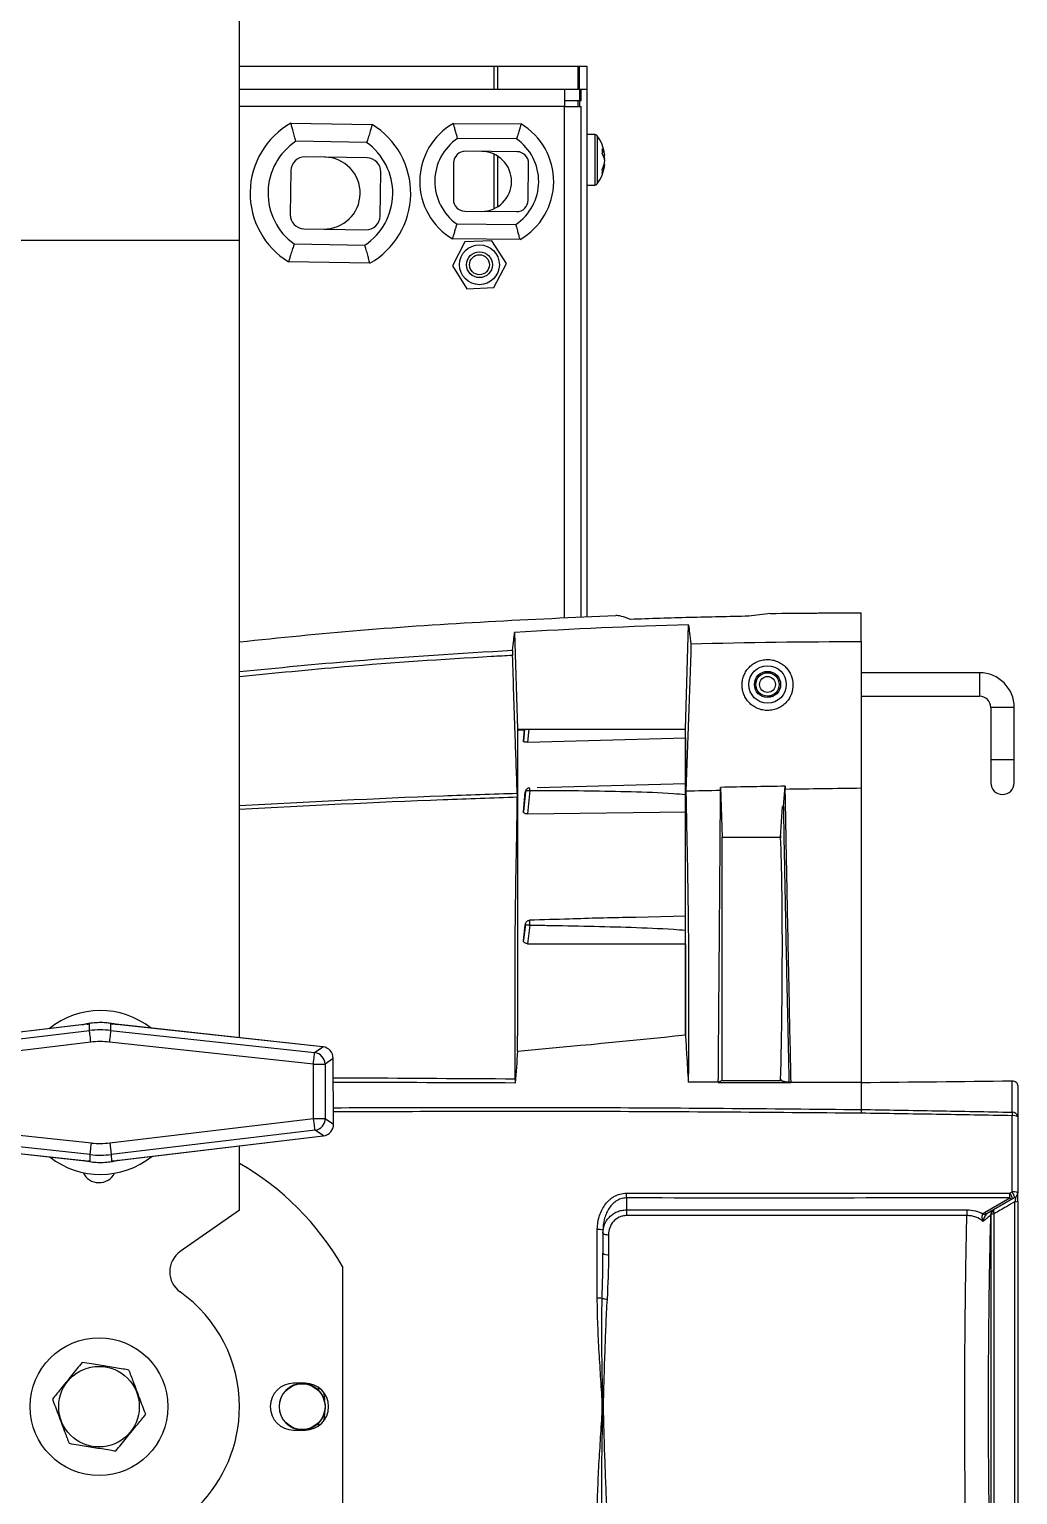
# Model space of a CAD drawing. Extents: x 9.3 to 87.2, y 1.1 to 68.8.
# Drawn here: x 14.88 to 20.16, y 26.64 to 34.47 of the extents above; entities that cross this region are included whole.
import ezdxf

# ---------------------------------------------------------------- set-up
doc = ezdxf.new("R2010")
doc.units = 0
doc.header["$MEASUREMENT"] = 0
doc.layers.add('OBJECT', color=7, linetype='CONTINUOUS')

msp = doc.modelspace()

# ---------------------------------------------------------------- linework, layer by layer
at = {"layer": 'OBJECT'}
for p, q in [((16.0044, 33.3418), (16.0044, 35.0288)), ((16.0044, 34.2708), (17.362, 34.2708)), ((17.362, 34.2708), (17.3832, 34.2708)), ((17.362, 34.2708), (17.362, 34.1458)), ((17.3832, 34.2708), (17.8106, 34.2708)), ((17.3832, 34.2708), (17.3832, 34.1458)), ((17.8106, 34.2708), (17.8194, 34.2708)), ((17.8106, 34.2708), (17.8106, 34.1458)), ((17.8194, 34.2708), (17.8594, 34.2708)), ((17.8194, 34.1458), (17.8194, 34.2708)), ((17.8594, 34.2708), (17.8594, 34.1458)), ((17.7394, 34.1458), (16.0044, 34.1458)), ((17.7394, 34.1458), (17.7394, 34.0558)), ((17.8294, 34.1458), (17.7394, 34.1458)), ((17.8594, 34.1458), (17.8194, 34.1458)), ((17.8194, 34.1458), (17.8194, 34.0558)), ((17.8294, 34.0858), (17.8294, 34.1458)), ((17.8594, 34.1458), (17.8594, 31.3302)), ((17.7394, 34.0558), (16.0044, 34.0558)), ((17.8294, 34.0858), (17.7394, 34.0858)), ((17.7394, 34.0558), (17.8294, 34.0558)), ((17.7394, 31.3238), (17.7394, 34.0558)), ((17.8106, 34.0858), (17.8106, 34.0558)), ((17.8294, 31.3286), (17.8294, 34.0558)), ((16.2795, 33.9667), (16.713, 33.9593)), ((17.1468, 33.9655), (17.5081, 33.9625)), ((17.4842, 33.8827), (17.1693, 33.8853)), ((17.9028, 33.9058), (17.8594, 33.9058)), ((17.9028, 33.9058), (17.9028, 33.6358)), ((17.915, 33.8995), (17.915, 33.642)), ((16.6835, 33.8638), (16.3057, 33.8702)), ((17.4867, 33.8142), (17.2107, 33.8165)), ((17.362, 33.8021), (17.362, 33.5094)), ((16.6858, 33.7815), (16.3546, 33.7872)), ((17.1482, 33.755), (17.1465, 33.559)), ((17.3832, 33.7908), (17.3832, 33.5207)), ((17.5465, 33.5557), (17.5482, 33.7517)), ((17.946, 33.7952), (17.9549, 33.7964)), ((17.9511, 33.7456), (17.9549, 33.7451)), ((17.9549, 33.7746), (17.9535, 33.7745)), ((17.9543, 33.7708), (17.9549, 33.7746)), ((16.279, 33.714), (16.275, 33.4789)), ((16.7549, 33.4707), (16.7589, 33.7059)), ((17.8594, 33.6358), (17.9028, 33.6358)), ((17.208, 33.4965), (17.484, 33.4942)), ((17.1655, 33.4284), (17.4804, 33.4257)), ((14.5044, 33.3418), (16.0044, 33.3418)), ((16.0044, 29.0837), (16.0044, 33.3418)), ((16.3481, 33.4032), (16.6792, 33.3976)), ((17.5029, 33.3455), (17.1416, 33.3486)), ((17.2086, 33.3326), (17.1417, 33.2047)), ((17.3528, 33.3387), (17.2086, 33.3326)), ((17.4301, 33.2168), (17.3528, 33.3387)), ((16.2964, 33.3219), (16.6742, 33.3155)), ((16.7004, 33.219), (16.2669, 33.2264)), ((17.1417, 33.2047), (17.219, 33.0829)), ((17.3632, 33.0889), (17.4301, 33.2168)), ((17.219, 33.0829), (17.3632, 33.0889)), ((19.3244, 31.1991), (19.3244, 31.352)), ((17.4737, 31.2478), (17.4894, 30.7304)), ((18.3859, 30.7304), (18.4028, 31.2884)), ((19.3244, 31.1991), (19.3244, 30.4152)), ((18.7671, 30.9948), (18.759, 30.9948)), ((18.8559, 31.0323), (18.8244, 31.0323)), ((19.9569, 31.0323), (19.3244, 31.0323)), ((19.9569, 31.0323), (19.9569, 30.9073)), ((18.7671, 30.9448), (18.759, 30.9448)), ((18.8244, 30.9073), (18.8559, 30.9073)), ((19.3244, 30.9073), (19.9569, 30.9073)), ((20.0169, 30.8473), (20.0169, 30.5673)), ((20.1419, 30.8473), (20.0169, 30.8473)), ((20.1419, 30.5673), (20.1419, 30.8473)), ((17.4894, 30.7304), (18.3859, 30.7304)), ((17.5257, 30.7252), (17.4894, 30.7239)), ((17.5204, 30.6651), (17.5262, 30.7304)), ((17.5262, 30.7304), (17.5204, 30.6658)), ((17.5232, 30.7251), (17.5237, 30.7304)), ((17.5489, 30.7304), (17.5427, 30.6616)), ((17.5427, 30.6616), (18.3886, 30.6851)), ((18.3886, 30.4453), (18.3886, 30.6851)), ((20.0169, 30.5673), (20.0169, 30.4448)), ((20.1419, 30.5673), (20.0169, 30.5673)), ((20.1419, 30.4448), (20.1419, 30.5673)), ((18.3859, 30.439), (17.5936, 30.4179)), ((17.5309, 30.3949), (17.5204, 30.2908)), ((17.5204, 30.2889), (17.5309, 30.3947)), ((17.531, 30.396), (17.5205, 30.2913)), ((17.5309, 30.3947), (17.5309, 30.3949)), ((17.5552, 30.4042), (17.5427, 30.2786)), ((17.5542, 30.4168), (17.5527, 30.4167)), ((17.5535, 30.4043), (17.5552, 30.4042)), ((18.5735, 30.4034), (18.5731, 30.4202)), ((18.5731, 30.4202), (18.5824, 30.1537)), ((18.9088, 30.3184), (18.9182, 30.4262)), ((17.5427, 30.2786), (18.3886, 30.2904)), ((18.8944, 30.1537), (18.904, 30.3183)), ((18.904, 30.3183), (18.9088, 30.3184)), ((18.5824, 28.8552), (18.5824, 30.1537)), ((18.5824, 30.1537), (18.8944, 30.1537)), ((18.3859, 29.7322), (18.1205, 29.7262)), ((17.5309, 29.6858), (17.5204, 29.6048)), ((17.5204, 29.6019), (17.5309, 29.6855)), ((17.5311, 29.6883), (17.5205, 29.6063)), ((17.5309, 29.6855), (17.5309, 29.6858)), ((17.5552, 29.6849), (17.5427, 29.5857)), ((17.5542, 29.7109), (17.5527, 29.7109)), ((17.5535, 29.685), (17.5552, 29.6849)), ((17.5204, 29.6048), (17.5208, 29.6063)), ((17.5427, 29.5857), (18.3886, 29.5848)), ((18.3886, 29.0918), (18.3886, 29.5848)), ((15.2032, 29.1576), (14.0724, 29.0225)), ((15.1918, 29.1563), (14.0724, 29.0226)), ((14.1154, 28.9919), (15.2034, 29.1218)), ((15.2034, 29.1218), (15.2032, 29.1576)), ((15.3161, 29.1582), (15.3163, 29.1224)), ((16.4483, 29.0354), (15.3161, 29.1582)), ((15.3163, 29.1224), (16.4056, 29.0043)), ((16.4484, 29.0355), (15.3275, 29.1571)), ((15.2108, 29.0599), (14.1228, 28.93)), ((16.3989, 28.9423), (15.3096, 29.0604)), ((16.4056, 29.0043), (16.4499, 29.0352)), ((16.4484, 29.0355), (16.4483, 29.0354)), ((16.4507, 29.0352), (16.4499, 29.0352)), ((16.5047, 28.9731), (16.4612, 28.9426)), ((16.5066, 28.6224), (16.5047, 28.9731)), ((16.5069, 28.6217), (16.505, 28.9738)), ((16.4005, 28.6521), (16.3989, 28.9423)), ((16.4612, 28.9426), (16.4627, 28.6524)), ((18.5615, 28.8452), (18.5615, 28.8462)), ((18.5824, 28.8552), (18.8944, 28.8552)), ((18.9252, 28.8468), (18.8944, 28.8552)), ((18.9021, 28.845), (18.9008, 28.845)), ((18.9481, 28.8449), (18.9386, 28.8468)), ((19.3244, 28.8448), (19.3244, 28.7325)), ((20.1604, 28.8276), (20.1604, 28.6613)), ((19.3244, 28.7325), (19.3244, 28.7131)), ((14.1244, 28.6397), (15.2137, 28.5216)), ((15.3125, 28.5221), (16.4005, 28.6521)), ((16.4627, 28.6524), (16.5066, 28.6224)), ((19.3244, 28.7121), (19.3244, 28.7131)), ((19.3244, 28.7121), (19.3244, 28.7004)), ((15.207, 28.4596), (14.1177, 28.5777)), ((16.4079, 28.5902), (15.3199, 28.4602)), ((15.3201, 28.4245), (16.4509, 28.5595)), ((15.3315, 28.4257), (16.4509, 28.5594)), ((16.4525, 28.5597), (16.4079, 28.5902)), ((16.4509, 28.5595), (16.4509, 28.5594)), ((16.4525, 28.5597), (16.4533, 28.5597)), ((14.0749, 28.5465), (15.1958, 28.425)), ((14.075, 28.5466), (15.2072, 28.4239)), ((15.3125, 28.5221), (15.3199, 28.4602)), ((16.0044, 28.1634), (16.0044, 28.5061)), ((15.2072, 28.4239), (15.207, 28.4596)), ((15.3199, 28.4602), (15.3201, 28.4245)), ((18.0704, 28.228), (18.0704, 28.2535)), ((18.0704, 28.228), (18.0704, 28.1643)), ((19.9829, 28.1497), (20.1185, 28.228)), ((20.1335, 28.2232), (19.9979, 28.1449)), ((16.0044, 28.1634), (15.6881, 27.9419)), ((18.0704, 28.1643), (19.8892, 28.1643)), ((18.0704, 28.1643), (18.0704, 28.1338)), ((19.8892, 28.1338), (18.0704, 28.1338)), ((19.8892, 28.1643), (19.8892, 28.1338)), ((20.0185, 28.1397), (20.0151, 28.1377)), ((17.9754, 28.0319), (17.9754, 27.9256)), ((16.5544, 27.8621), (16.5544, 26.3654)), ((16.3554, 27.2388), (16.2934, 27.2388)), ((16.4248, 27.2177), (16.4261, 27.2013)), ((16.4549, 27.1853), (16.4589, 27.1479)), ((16.4589, 27.0796), (16.4551, 27.0422)), ((16.4261, 27.0262), (16.4248, 27.0098)), ((16.2934, 26.9888), (16.3554, 26.9888))]:
    msp.add_line(p, q, dxfattribs=at)
at = {"layer": 'OBJECT', "flags": 128}
for points in [[(15.2108, 29.0599), (15.2094, 29.0715), (15.2081, 29.0826), (15.2068, 29.093), (15.2057, 29.1022), (15.2048, 29.1099), (15.2041, 29.1159), (15.2036, 29.1199), (15.2034, 29.1218)], [(15.3163, 29.1224), (15.3161, 29.1205), (15.3157, 29.1165), (15.315, 29.1105), (15.3142, 29.1028), (15.3132, 29.0936), (15.3121, 29.0832), (15.3109, 29.072), (15.3096, 29.0604)], [(16.3989, 28.9423), (16.4002, 28.9539), (16.4014, 28.9651), (16.4025, 28.9755), (16.4035, 28.9847), (16.4043, 28.9924), (16.405, 28.9984), (16.4054, 29.0024), (16.4056, 29.0043)], [(16.3989, 28.9423), (16.4104, 28.9424), (16.4215, 28.9424), (16.4319, 28.9425), (16.4411, 28.9425), (16.4489, 28.9426), (16.4549, 28.9426), (16.4591, 28.9426), (16.4612, 28.9426)], [(20.1308, 28.686), (20.1306, 28.7201), (20.13, 28.8534)], [(16.4005, 28.6521), (16.412, 28.6521), (16.4231, 28.6522), (16.4335, 28.6522), (16.4427, 28.6523), (16.4505, 28.6523), (16.4565, 28.6524), (16.4607, 28.6524), (16.4627, 28.6524)], [(16.4079, 28.5902), (16.4076, 28.5921), (16.4072, 28.5961), (16.4064, 28.602), (16.4055, 28.6097), (16.4044, 28.619), (16.4032, 28.6293), (16.4019, 28.6405), (16.4005, 28.6521)], [(15.207, 28.4596), (15.2072, 28.4615), (15.2076, 28.4655), (15.2083, 28.4715), (15.2091, 28.4792), (15.2101, 28.4884), (15.2112, 28.4988), (15.2124, 28.51), (15.2137, 28.5216)], [(20.1185, 28.228), (20.1185, 28.2306), (20.1185, 28.2334), (20.1185, 28.2365), (20.1185, 28.2397), (20.1185, 28.2431), (20.1185, 28.2465), (20.1185, 28.25), (20.1185, 28.2535)], [(20.0335, 28.1655), (20.0321, 28.1643), (20.0311, 28.1625), (20.0305, 28.1602), (20.0303, 28.1574), (20.0305, 28.1543), (20.0311, 28.1507), (20.0321, 28.147), (20.0335, 28.143)], [(17.9454, 28.0402), (17.946, 28.0386), (17.9477, 28.037), (17.9505, 28.0356), (17.9542, 28.0343), (17.9587, 28.0333), (17.9639, 28.0325), (17.9695, 28.0321), (17.9754, 28.0319)]]:
    msp.add_lwpolyline(points, dxfattribs=at)
at = {"layer": 'OBJECT'}
for centre, radius in [((17.2859, 33.2108), 0.1065), ((17.2859, 33.2108), 0.069), ((17.2859, 33.2108), 0.0532), ((18.8244, 30.9698), 0.1), ((18.8244, 30.9698), 0.07), ((18.8244, 30.9698), 0.0625), ((18.8244, 30.9698), 0.0425), ((15.2544, 27.1138), 0.3675), ((15.2544, 27.1138), 0.215), ((16.3394, 27.1138), 0.122)]:
    msp.add_circle(centre, radius, dxfattribs=at)
for centre, radius, start, end in [((16.4899, 33.5928), 0.429, 119.37871, 238.67466), ((16.4899, 33.5928), 0.429, 299.37871, 58.67466), ((17.3248, 33.6555), 0.3575, 119.87177, 239.16772), ((17.3248, 33.6555), 0.3575, 299.87177, 59.16772), ((17.3248, 33.6555), 0.2775, 124.09077, 234.94872), ((17.3248, 33.6555), 0.2775, 304.09077, 54.94872), ((17.9028, 33.8908), 0.015, 35.6682, 90), ((17.7356, 33.7708), 0.2208, 7.99222, 35.6682), ((16.4899, 33.5928), 0.333, 123.59771, 234.45566), ((16.4899, 33.5928), 0.333, 303.59771, 54.45566), ((17.2102, 33.7545), 0.062, 89.51975, 179.51975), ((17.2973, 33.6558), 0.16, 269.51975, 89.51975), ((17.4862, 33.7522), 0.062, 359.51975, 89.51975), ((17.8727, 33.7844), 0.083, 8.37251, 33.33069), ((17.7686, 33.8162), 0.1741, 355.46932, 4.53068), ((17.8597, 33.7528), 0.0963, 8.48342, 31.08339), ((16.3534, 33.7128), 0.0744, 89.02669, 179.02669), ((16.4569, 33.5934), 0.192, 269.02669, 89.02669), ((16.6845, 33.7072), 0.0744, 359.02669, 89.02669), ((17.7356, 33.7708), 0.2208, 324.3318, 352.00778), ((17.8003, 33.7834), 0.1554, 335.81592, 353.9363), ((17.8132, 33.7599), 0.1424, 334.81196, 354.01761), ((17.8056, 33.7591), 0.1501, 5.90786, 14.19767), ((17.8467, 33.7095), 0.0959, 353.89341, 6.10659), ((17.9028, 33.6508), 0.015, 270, 324.3318), ((17.2085, 33.5585), 0.062, 179.51975, 269.51975), ((17.4845, 33.5562), 0.062, 269.51975, 359.51975), ((16.3494, 33.4776), 0.0744, 179.02669, 269.02669), ((16.6805, 33.472), 0.0744, 269.02669, 359.02669), ((19.9569, 30.8473), 0.185, 0, 90), ((19.9569, 30.8473), 0.06, 0, 90), ((20.0794, 30.4448), 0.0625, 180, 360), ((15.2617, 28.791), 0.4375, 51.81017, 128.81083), ((16.3984, 28.942), 0.0627, 0.61945, 83.41331), ((16.4, 28.6524), 0.0627, 277.20757, 0.00161), ((24.5817, 28.605), 5.2581, 178.96032, 179.17747), ((24.453, 28.5832), 4.3234, 178.63742, 178.88722), ((20.1376, 28.6242), 0.0436, 58.49349, 99.52978), ((20.1329, 28.6584), 0.0276, 6.01606, 94.3518), ((15.2544, 27.1138), 1.5, 120, 330.07357), ((15.2617, 28.791), 0.4375, 231.81017, 308.81083), ((15.2544, 27.1138), 1.5, 29.92643, 60), ((15.2544, 28.4038), 0.094, 205.48452, 332.37038), ((20.0161, 28.1839), 0.1238, 18.53186, 34.21453), ((20.1377, 28.2048), 0.056, 66.15474, 97.53275), ((20.0286, 28.1911), 0.1231, 18.46381, 34.24269), ((20.1304, 28.2561), 0.03, 300, 0), ((20.1296, 28.237), 0.0143, 218.91535, 285.82024), ((20.1476, 28.2311), 0.0234, 264.49249, 303.00117), ((19.986, 28.1607), 0.0203, 236.47754, 291.6226), ((19.994, 28.1587), 0.0143, 218.91475, 285.8202), ((20.045, 28.1376), 0.0299, 120.02082, 179.71652), ((20.0485, 28.1396), 0.0299, 120.01906, 179.71631), ((20.0319, 28.1145), 0.0285, 86.75147, 117.90553), ((17.9228, 27.9932), 0.0664, 70.10983, 96.38465), ((15.7638, 27.8338), 0.132, 125, 234.71874), ((17.9684, 27.9617), 0.0368, 231.38687, 281.05001), ((15.2544, 27.1138), 0.75, 0, 54.71874), ((17.9182, 27.4488), 0.2444, 84.56856, 90.65221), ((17.9707, 27.7937), 0.1057, 253.85249, 268.12866), ((16.2934, 27.1138), 0.125, 90, 270), ((16.3394, 27.1138), 0.1232, 45.25939, 314.74061), ((16.3554, 27.1138), 0.125, 270, 90), ((15.2544, 27.1138), 0.75, 180, 0)]:
    msp.add_arc(centre, radius, start, end, dxfattribs=at)
for centre, major_axis, ratio, start_param, end_param in [((17.2055, 27.1246), (0.3099, 3.6002), 0.015703, 6.10216, 6.103277), ((17.2055, 27.1234), (0.2775, 3.6002), 0.04139, 5.78984, 5.790958), ((18.5816, 27.1138), (0.2162, 3.68), 0.064825, 5.209127, 5.688272), ((18.8958, 30.1616), (0.0009, 0.015), 0.064825, 1.574605, 2.544533), ((17.2055, 27.1213), (0.218, 3.6002), 0.063145, 5.476315, 5.477433), ((15.2626, 28.6244), (-0.0027, 0.5009), 0.998148, 6.170016, 6.396354), ((15.2626, 28.6244), (0.0024, -0.4386), 0.997533, 3.028424, 3.254762), ((16.4484, 29.0348), (0.0075, -0.00082), 0.069473, 1.372627, 1.57875), ((16.4425, 28.9727), (0.0167, 0.0607), 0.988785, 4.983354, 6.435293), ((18.8959, 28.87), (0.0009, 0.015), 0.064825, 2.069916, 3.127948), ((16.4509, 28.5601), (0.00749, 0.0009), 0.069473, 4.704435, 4.910558), ((16.4444, 28.6221), (-0.0173, 0.0605), 0.988785, 2.989485, 4.441424), ((15.2607, 28.9576), (-0.0024, 0.4386), 0.997533, 3.028424, 3.254762), ((15.2607, 28.9576), (-0.0027, 0.5009), 0.998148, 3.028424, 3.254762)]:
    msp.add_ellipse(centre, major_axis=major_axis, ratio=ratio, start_param=start_param, end_param=end_param, dxfattribs=at)
for points, knots in [([(16.3057, 33.8702), (16.3056, 33.8704), (16.3032, 33.8787), (16.2978, 33.8976), (16.2904, 33.9247), (16.2843, 33.9479), (16.2802, 33.9636), (16.2797, 33.9657), (16.2795, 33.9667)], [0, 0, 0, 0, 0.003687, 0.16918, 0.383478, 0.59087, 0.795384, 1, 1, 1, 1]), ([(16.713, 33.9593), (16.7127, 33.9583), (16.7121, 33.9563), (16.7076, 33.9407), (16.7007, 33.9177), (16.6923, 33.8909), (16.6863, 33.8722), (16.6836, 33.864), (16.6835, 33.8638)], [0, 0, 0, 0, 0.204615, 0.409128, 0.616517, 0.83082, 0.99631, 1, 1, 1, 1]), ([(17.1693, 33.8853), (17.1693, 33.8855), (17.1672, 33.8924), (17.1625, 33.9081), (17.1562, 33.9306), (17.1509, 33.9499), (17.1474, 33.963), (17.147, 33.9647), (17.1468, 33.9655)], [0, 0, 0, 0, 0.0036878, 0.1691837, 0.3834819, 0.5908735, 0.7953886, 1, 1, 1, 1]), ([(17.5081, 33.9625), (17.5078, 33.9617), (17.5074, 33.96), (17.5037, 33.947), (17.4981, 33.9278), (17.4914, 33.9053), (17.4865, 33.8897), (17.4843, 33.8829), (17.4842, 33.8827)], [0, 0, 0, 0, 0.2046121, 0.409128, 0.6165191, 0.8308208, 0.996312, 1, 1, 1, 1]), ([(17.1655, 33.4284), (17.1654, 33.4282), (17.1632, 33.4213), (17.1583, 33.4057), (17.1516, 33.3833), (17.146, 33.3641), (17.1423, 33.3511), (17.1419, 33.3494), (17.1416, 33.3486)], [0, 0, 0, 0, 0.003688, 0.169183, 0.383485, 0.590872, 0.795388, 1, 1, 1, 1]), ([(17.5029, 33.3455), (17.5027, 33.3464), (17.5022, 33.3481), (17.4988, 33.3611), (17.4935, 33.3804), (17.4872, 33.403), (17.4825, 33.4187), (17.4804, 33.4256), (17.4804, 33.4257)], [0, 0, 0, 0, 0.2046127, 0.4091284, 0.6165171, 0.8308199, 0.9963118, 1, 1, 1, 1]), ([(16.2964, 33.3219), (16.2963, 33.3217), (16.2936, 33.3135), (16.2875, 33.2948), (16.2792, 33.268), (16.2723, 33.245), (16.2678, 33.2294), (16.2672, 33.2274), (16.2669, 33.2264)], [0, 0, 0, 0, 0.003686, 0.16918, 0.38348, 0.590872, 0.795385, 1, 1, 1, 1]), ([(16.7004, 33.219), (16.7001, 33.22), (16.6996, 33.222), (16.6956, 33.2378), (16.6895, 33.261), (16.6821, 33.2881), (16.6767, 33.307), (16.6743, 33.3153), (16.6742, 33.3155)], [0, 0, 0, 0, 0.204615, 0.409128, 0.616519, 0.830817, 0.996313, 1, 1, 1, 1]), ([(16.0044, 31.1976), (16.2196, 31.2196), (16.8878, 31.2877), (17.559, 31.3179), (18.014, 31.3384)], [0, 0, 0, 0, 0.3220526, 1, 1, 1, 1]), ([(18.8399, 31.3488), (18.92, 31.3499), (19.0002, 31.3507), (19.0854, 31.3513), (19.0906, 31.3513), (19.1007, 31.3514), (19.116, 31.3515), (19.1516, 31.3517), (19.2228, 31.352), (19.2838, 31.352), (19.3244, 31.352)], [0, 0, 0, 0, 0.5, 0.5, 0.53125, 0.53125, 0.5625, 0.625, 0.75, 1, 1, 1, 1]), ([(16.0044, 31.0386), (16.2092, 31.0588), (16.6944, 31.1066), (17.1812, 31.1359), (17.4626, 31.1529)], [0, 0, 0, 0, 0.421948, 1, 1, 1, 1]), ([(17.4626, 31.1529), (17.4625, 31.1521), (17.4624, 31.1508), (17.4623, 31.1475), (17.4623, 31.1455), (17.4623, 31.1383), (17.4624, 31.1321), (17.4626, 31.1249)], [0, 0, 0, 0, 0.25, 0.25, 0.5, 0.5, 1, 1, 1, 1]), ([(17.4626, 31.1249), (17.4254, 31.1228), (17.1261, 31.1059), (16.6395, 31.0731), (16.1913, 31.0292), (16.0044, 31.0108)], [0, 0, 0, 0, 0.076364, 0.614901, 1, 1, 1, 1]), ([(17.4878, 30.3893), (17.484, 30.497), (17.4802, 30.6046), (17.4765, 30.7122), (17.4718, 30.8498), (17.4672, 30.9873), (17.4626, 31.1249)], [0.00042223, 0.00042223, 0.00042223, 0.00042223, 0.00998302, 0.00998302, 0.00998302, 0.02220394, 0.02220394, 0.02220394, 0.02220394]), ([(18.9603, 30.9698), (18.96, 30.9864), (18.9567, 31.0025), (18.9472, 31.0259), (18.9432, 31.0335), (18.9339, 31.0479), (18.9286, 31.0547), (18.9164, 31.0674), (18.9095, 31.0733), (18.8946, 31.0837), (18.8866, 31.0882), (18.8691, 31.0956), (18.8601, 31.0984), (18.8414, 31.1021), (18.8316, 31.103), (18.8124, 31.1027), (18.8029, 31.1015), (18.784, 31.0971), (18.7751, 31.0939), (18.7581, 31.086), (18.7501, 31.0811), (18.7356, 31.0702), (18.7289, 31.0641), (18.7171, 31.0508), (18.712, 31.0438), (18.7032, 31.029), (18.6996, 31.0212), (18.6938, 31.0054), (18.6917, 30.9974), (18.689, 30.9809), (18.6884, 30.9726), (18.6887, 30.9561), (18.6896, 30.9479), (18.6929, 30.9316), (18.6954, 30.9235), (18.7017, 30.908), (18.7055, 30.9005), (18.7148, 30.8861), (18.7203, 30.8791), (18.7325, 30.8664), (18.7392, 30.8607), (18.754, 30.8503), (18.7623, 30.8457), (18.7794, 30.8383), (18.7884, 30.8355), (18.8026, 30.8327), (18.8074, 30.832), (18.817, 30.8311), (18.8218, 30.8309), (18.8362, 30.8311), (18.846, 30.8324), (18.8647, 30.8367), (18.8736, 30.8398), (18.8908, 30.8479), (18.8987, 30.8527), (18.9133, 30.8636), (18.92, 30.8698), (18.9376, 30.8896), (18.9465, 30.9047), (18.9579, 30.9363), (18.9607, 30.9531), (18.9603, 30.9698)], [0, 0, 0, 0, 0.0625, 0.0625, 0.09375, 0.09375, 0.125, 0.125, 0.15625, 0.15625, 0.1875, 0.1875, 0.21875, 0.21875, 0.25, 0.25, 0.28125, 0.28125, 0.3125, 0.3125, 0.34375, 0.34375, 0.375, 0.375, 0.40625, 0.40625, 0.4375, 0.4375, 0.46875, 0.46875, 0.5, 0.5, 0.53125, 0.53125, 0.5625, 0.5625, 0.59375, 0.59375, 0.625, 0.625, 0.65625, 0.65625, 0.6875, 0.6875, 0.71875, 0.71875, 0.734375, 0.734375, 0.75, 0.75, 0.78125, 0.78125, 0.8125, 0.8125, 0.84375, 0.84375, 0.875, 0.875, 0.9375, 0.9375, 1, 1, 1, 1]), ([(17.4894, 30.7304), (17.4894, 30.6929), (17.4894, 30.6511), (17.4894, 30.5591), (17.4894, 30.5089), (17.4894, 30.4001), (17.4894, 30.3418), (17.4894, 30.2487), (17.4894, 30.2167), (17.4894, 30.1508), (17.4894, 30.1169), (17.4894, 30.0123), (17.4894, 29.9393), (17.4894, 29.8247), (17.4894, 29.7857), (17.4894, 29.706), (17.4894, 29.6652), (17.4894, 29.5408), (17.4894, 29.4551), (17.4894, 29.3224), (17.4894, 29.2775), (17.4894, 29.2091), (17.4894, 29.1861), (17.4894, 29.1398), (17.4894, 29.1164), (17.4894, 29.0931)], [0, 0, 0, 0, 0.125, 0.125, 0.25, 0.25, 0.375, 0.375, 0.4375, 0.4375, 0.5, 0.5, 0.625, 0.625, 0.6875, 0.6875, 0.75, 0.75, 0.875, 0.875, 0.9375, 0.9375, 0.96875, 0.96875, 1, 1, 1, 1]), ([(17.504, 30.7304), (17.5027, 30.7303), (17.5002, 30.73), (17.4965, 30.7279), (17.494, 30.7258), (17.4932, 30.7242), (17.4931, 30.724)], [0, 0, 0, 0, 0.2761418, 0.5506102, 0.9612177, 1, 1, 1, 1]), ([(18.3859, 29.1373), (18.3859, 29.3199), (18.3859, 29.4919), (18.3859, 29.8145), (18.3859, 29.963), (18.3859, 30.1663), (18.3859, 30.2304), (18.3859, 30.3512), (18.3859, 30.408), (18.3859, 30.567), (18.3859, 30.6568), (18.3859, 30.7304)], [0, 0, 0, 0, 0.25, 0.25, 0.5, 0.5, 0.625, 0.625, 0.75, 0.75, 1, 1, 1, 1]), ([(17.5427, 30.6616), (17.5401, 30.6616), (17.5349, 30.6615), (17.5281, 30.6621), (17.5231, 30.663), (17.5207, 30.6641), (17.5205, 30.6648), (17.5204, 30.6651)], [0, 0, 0, 0, 0.221449, 0.442939, 0.663372, 0.882271, 1, 1, 1, 1]), ([(16.0044, 30.3243), (16.3667, 30.343), (16.8609, 30.3685), (17.3557, 30.385), (17.4878, 30.3893)], [0, 0, 0, 0, 0.733039, 1, 1, 1, 1]), ([(17.4882, 30.3673), (17.3561, 30.3629), (16.8612, 30.3466), (16.3668, 30.3213), (16.0044, 30.3028)], [0, 0, 0, 0, 0.266884, 1, 1, 1, 1]), ([(17.477, 28.8645), (17.4766, 28.9429), (17.4763, 29.0196), (17.4759, 29.1694), (17.4758, 29.2424), (17.4759, 29.3849), (17.4761, 29.4544), (17.4768, 29.5895), (17.4773, 29.6548), (17.4786, 29.7813), (17.4794, 29.8423), (17.4813, 29.9601), (17.4823, 30.0169), (17.4852, 30.1796), (17.487, 30.2783), (17.4882, 30.3673)], [0, 0, 0, 0, 0.125, 0.125, 0.25, 0.25, 0.375, 0.375, 0.5, 0.5, 0.625, 0.625, 0.75, 0.75, 1, 1, 1, 1]), ([(17.4878, 30.3893), (17.4879, 30.3847), (17.4881, 30.3805), (17.4882, 30.3731), (17.4882, 30.3699), (17.4882, 30.3673)], [0, 0, 0, 0, 0.5, 0.5, 1, 1, 1, 1]), ([(17.5309, 30.3949), (17.5309, 30.3949), (17.531, 30.3969), (17.5317, 30.4015), (17.5347, 30.4074), (17.5384, 30.4118), (17.5412, 30.4131), (17.5419, 30.4135)], [0, 0, 0, 0, 0.007792, 0.267396, 0.605312, 0.905333, 1, 1, 1, 1]), ([(17.5309, 30.3947), (17.5309, 30.3948), (17.5311, 30.3958), (17.5319, 30.3985), (17.535, 30.4016), (17.5408, 30.4035), (17.547, 30.4043), (17.5513, 30.4043), (17.5535, 30.4043)], [0, 0, 0, 0, 0.00456, 0.169624, 0.473652, 0.691285, 0.845257, 1, 1, 1, 1]), ([(17.5527, 30.4168), (17.5501, 30.4165), (17.5462, 30.4162), (17.5429, 30.4141), (17.5419, 30.4135)], [0, 0, 0, 0, 0.681391, 1, 1, 1, 1]), ([(17.5527, 30.4167), (17.553, 30.4165), (17.5534, 30.4162), (17.5534, 30.4083), (17.5535, 30.4043)], [0, 0, 0, 0, 0.488037, 1, 1, 1, 1]), ([(17.5552, 30.4042), (17.5853, 30.4042), (17.6906, 30.4041), (17.8711, 30.4027), (18.0965, 30.3979), (18.2683, 30.3927), (18.3646, 30.3844), (18.3859, 30.3825)], [0, 0, 0, 0, 0.108843, 0.380177, 0.651516, 0.922882, 1, 1, 1, 1]), ([(18.3887, 30.3996), (18.3894, 30.3538), (18.3903, 30.3055), (18.3923, 30.2036), (18.3934, 30.1501), (18.3957, 30.0381), (18.3968, 29.9796), (18.3989, 29.858), (18.3998, 29.7949), (18.4012, 29.6643), (18.4018, 29.5968), (18.4025, 29.4574), (18.4027, 29.3854), (18.4028, 29.1641), (18.4022, 29.0091), (18.4012, 28.8466)], [0, 0, 0, 0, 0.125, 0.125, 0.25, 0.25, 0.375, 0.375, 0.5, 0.5, 0.625, 0.625, 0.75, 0.75, 1, 1, 1, 1]), ([(18.5615, 28.8462), (18.5622, 28.9275), (18.5628, 29.0072), (18.564, 29.1629), (18.5646, 29.2388), (18.5658, 29.3865), (18.5663, 29.4585), (18.5674, 29.5983), (18.568, 29.6661), (18.5695, 29.8628), (18.5704, 29.985), (18.5717, 30.1533), (18.5721, 30.207), (18.5728, 30.3091), (18.5731, 30.3576), (18.5735, 30.4034)], [0, 0, 0, 0, 0.125, 0.125, 0.25, 0.25, 0.375, 0.375, 0.5, 0.5, 0.75, 0.75, 0.875, 0.875, 1, 1, 1, 1]), ([(18.9173, 30.4096), (18.9181, 30.3635), (18.919, 30.3147), (18.9208, 30.212), (18.9218, 30.158), (18.925, 29.9888), (18.9274, 29.866), (18.9326, 29.6027), (18.9355, 29.462), (18.9415, 29.1647), (18.9448, 29.0083), (18.9481, 28.8449)], [0, 0, 0, 0, 0.125, 0.125, 0.25, 0.25, 0.5, 0.5, 0.75, 0.75, 1, 1, 1, 1]), ([(19.3244, 30.4152), (19.3244, 30.3222), (19.3244, 30.219), (19.3244, 30.0486), (19.3244, 29.9894), (19.3244, 29.8663), (19.3244, 29.8024), (19.3244, 29.703), (19.3244, 29.6693), (19.3244, 29.6009), (19.3244, 29.5662), (19.3244, 29.4607), (19.3244, 29.3883), (19.3244, 29.1655), (19.3244, 29.0091), (19.3244, 28.8448)], [0, 0, 0, 0, 0.25, 0.25, 0.375, 0.375, 0.5, 0.5, 0.5625, 0.5625, 0.625, 0.625, 0.75, 0.75, 1, 1, 1, 1]), ([(17.5427, 30.2786), (17.5401, 30.2786), (17.5349, 30.2788), (17.5281, 30.2806), (17.5231, 30.2834), (17.5207, 30.2863), (17.5205, 30.2882), (17.5204, 30.2889)], [0, 0, 0, 0, 0.221448, 0.442935, 0.663365, 0.882264, 1, 1, 1, 1]), ([(18.9088, 30.3184), (18.9096, 30.2741), (18.9104, 30.2274), (18.9122, 30.1295), (18.9131, 30.0782), (18.9162, 29.9179), (18.9185, 29.8021), (18.9235, 29.5546), (18.9263, 29.4229), (18.9322, 29.145), (18.9353, 28.999), (18.9386, 28.8468)], [0, 0, 0, 0, 0.125, 0.125, 0.25, 0.25, 0.5, 0.5, 0.75, 0.75, 1, 1, 1, 1]), ([(17.5309, 29.6858), (17.5309, 29.6858), (17.531, 29.688), (17.5318, 29.693), (17.5346, 29.6999), (17.5395, 29.7058), (17.5457, 29.7098), (17.5504, 29.7105), (17.5527, 29.7109)], [0, 0, 0, 0, 0.005291, 0.18147, 0.410797, 0.614402, 0.806988, 1, 1, 1, 1]), ([(17.5309, 29.6855), (17.5309, 29.6855), (17.5311, 29.6858), (17.5319, 29.6865), (17.535, 29.6867), (17.5408, 29.6861), (17.547, 29.6855), (17.5513, 29.6852), (17.5535, 29.685)], [0, 0, 0, 0, 0.00456, 0.169626, 0.473653, 0.691286, 0.845259, 1, 1, 1, 1]), ([(17.5527, 29.7109), (17.553, 29.7083), (17.5534, 29.7029), (17.5534, 29.6911), (17.5535, 29.685)], [0, 0, 0, 0, 0.488035, 1, 1, 1, 1]), ([(18.1202, 29.7256), (18.1104, 29.7256), (17.9926, 29.7248), (17.8039, 29.7183), (17.6251, 29.713), (17.5542, 29.7109)], [0, 0, 0, 0, 0.052177, 0.624298, 1, 1, 1, 1]), ([(17.5552, 29.6849), (17.5853, 29.6845), (17.6906, 29.6832), (17.8711, 29.6799), (18.0965, 29.6734), (18.2683, 29.6671), (18.3646, 29.6594), (18.3859, 29.6577)], [0, 0, 0, 0, 0.108843, 0.380177, 0.651516, 0.922882, 1, 1, 1, 1]), ([(17.5427, 29.5857), (17.5401, 29.5859), (17.5349, 29.5863), (17.5281, 29.5892), (17.5231, 29.5935), (17.5207, 29.598), (17.5205, 29.6009), (17.5204, 29.6019)], [0, 0, 0, 0, 0.221447, 0.442936, 0.663368, 0.882265, 1, 1, 1, 1]), ([(15.1661, 29.1533), (15.1735, 29.1552), (15.1868, 29.1588), (15.2139, 29.1633), (15.2462, 29.1664), (15.2806, 29.166), (15.3181, 29.1625), (15.3379, 29.1577), (15.3513, 29.1545)], [0, 0, 0, 0, 0.148199, 0.266623, 0.443454, 0.621102, 0.744676, 1, 1, 1, 1]), ([(15.1918, 29.1559), (15.1953, 29.1565), (15.1991, 29.1572), (15.2029, 29.1575), (15.2032, 29.1576)], [0, 0, 0, 0, 0.926545, 1, 1, 1, 1]), ([(15.3161, 29.1582), (15.3164, 29.1581), (15.3202, 29.1578), (15.324, 29.1572), (15.3275, 29.1567)], [0, 0, 0, 0, 0.073454, 1, 1, 1, 1]), ([(16.4507, 29.0352), (16.4505, 29.0353), (16.4497, 29.0354), (16.4489, 29.0354), (16.4484, 29.0355)], [0, 0, 0, 0, 0.251111, 1, 1, 1, 1]), ([(16.5055, 28.8702), (16.5502, 28.87), (16.873, 28.8682), (17.1975, 28.8662), (17.477, 28.8645)], [0, 0, 0, 0, 0.138308, 1, 1, 1, 1]), ([(17.4765, 28.8419), (17.1965, 28.843), (16.8723, 28.8441), (16.5496, 28.8453), (16.5057, 28.8454)], [0, 0, 0, 0, 0.863873, 1, 1, 1, 1]), ([(18.5824, 28.8552), (18.5792, 28.8536), (18.576, 28.8521), (18.5728, 28.8506), (18.5712, 28.8498), (18.5696, 28.8491), (18.568, 28.8483), (18.5664, 28.8475), (18.5648, 28.8468), (18.5632, 28.846), (18.5626, 28.8457), (18.562, 28.8455), (18.5615, 28.8452)], [0, 0, 0, 0, 0.00666965, 0.00666965, 0.00666965, 0.01000448, 0.01000448, 0.01000448, 0.0133393, 0.0133393, 0.0133393, 0.01455811, 0.01455811, 0.01455811, 0.01455811]), ([(20.13, 28.8534), (20.134, 28.8534), (20.1379, 28.8528), (20.1453, 28.8502), (20.1487, 28.8483), (20.1571, 28.8412), (20.1604, 28.8345), (20.1604, 28.8276)], [0, 0, 0, 0, 0.25, 0.25, 0.5, 0.5, 1, 1, 1, 1]), ([(16.5064, 28.71), (16.9559, 28.7112), (17.8953, 28.7136), (18.8346, 28.7049), (19.3244, 28.7004)], [0, 0, 0, 0, 0.478522, 1, 1, 1, 1]), ([(19.3241, 28.6805), (18.8343, 28.6845), (17.8952, 28.6921), (16.956, 28.689), (16.5065, 28.6875)], [0, 0, 0, 0, 0.521471, 1, 1, 1, 1]), ([(20.1304, 28.6672), (19.996, 28.6697), (19.8616, 28.6721), (19.5929, 28.6765), (19.4585, 28.6786), (19.3241, 28.6805)], [0, 0, 0, 0, 0.5, 0.5, 1, 1, 1, 1]), ([(19.3244, 28.7004), (19.4588, 28.6983), (19.5932, 28.6961), (19.862, 28.6913), (19.9964, 28.6888), (20.1308, 28.686)], [0, 0, 0, 0, 0.5, 0.5, 1, 1, 1, 1]), ([(16.4509, 28.5594), (16.4511, 28.5594), (16.4519, 28.5595), (16.4527, 28.5596), (16.4533, 28.5597)], [0, 0, 0, 0, 0.249349, 1, 1, 1, 1]), ([(15.3572, 28.4288), (15.3498, 28.4268), (15.3365, 28.4232), (15.3094, 28.4187), (15.2771, 28.4157), (15.2427, 28.4161), (15.2052, 28.4195), (15.1854, 28.4243), (15.172, 28.4275)], [0, 0, 0, 0, 0.148199, 0.266623, 0.443454, 0.621102, 0.744676, 1, 1, 1, 1]), ([(15.2072, 28.4239), (15.2069, 28.4239), (15.2031, 28.4242), (15.1993, 28.4248), (15.1958, 28.4254)], [0, 0, 0, 0, 0.073455, 1, 1, 1, 1]), ([(15.3315, 28.4261), (15.328, 28.4255), (15.3242, 28.4249), (15.3204, 28.4245), (15.3201, 28.4245)], [0, 0, 0, 0, 0.926546, 1, 1, 1, 1]), ([(17.9154, 28.0592), (17.9154, 28.0822), (17.9185, 28.1047), (17.9281, 28.1377), (17.9322, 28.1485), (17.942, 28.1691), (17.9477, 28.179), (17.9609, 28.1978), (17.9685, 28.2066), (17.981, 28.2184), (17.9853, 28.2221), (17.9945, 28.229), (17.9994, 28.2323), (18.0143, 28.241), (18.0248, 28.2456), (18.0472, 28.2519), (18.0587, 28.2535), (18.0704, 28.2535)], [0, 0, 0, 0, 0.25, 0.25, 0.375, 0.375, 0.5, 0.5, 0.625, 0.625, 0.6875, 0.6875, 0.75, 0.75, 0.875, 0.875, 1, 1, 1, 1]), ([(20.1604, 28.2115), (20.1604, 28.2177), (20.1604, 28.2237), (20.1604, 28.2348), (20.1604, 28.2398), (20.1604, 28.248), (20.1604, 28.251), (20.1604, 28.2551), (20.1604, 28.2561), (20.1604, 28.2561)], [0, 0, 0, 0, 0.25, 0.25, 0.5, 0.5, 0.75, 0.75, 1, 1, 1, 1]), ([(18.0704, 28.228), (18.0605, 28.228), (18.0507, 28.2264), (18.0319, 28.2203), (18.0232, 28.2159), (18.0068, 28.2049), (17.9994, 28.1983), (17.9862, 28.184), (17.9802, 28.176), (17.9699, 28.1593), (17.9655, 28.1506), (17.9581, 28.1326), (17.955, 28.1231), (17.9477, 28.0947), (17.9454, 28.0753), (17.9454, 28.0556)], [0, 0, 0, 0, 0.125, 0.125, 0.25, 0.25, 0.375, 0.375, 0.5, 0.5, 0.625, 0.625, 0.75, 0.75, 1, 1, 1, 1]), ([(20.1454, 28.2078), (20.1302, 28.199), (20.115, 28.1902), (20.0998, 28.1814), (20.0777, 28.1686), (20.0556, 28.1558), (20.0335, 28.143)], [0, 0, 0, 0, 0.001460027, 0.001460027, 0.001460027, 0.003580259, 0.003580259, 0.003580259, 0.003580259]), ([(20.1454, 28.2301), (20.1463, 28.2306), (20.1471, 28.2307), (20.1482, 28.2295), (20.1486, 28.2281), (20.1486, 28.2236), (20.1482, 28.2206), (20.1471, 28.2144), (20.1463, 28.2111), (20.1454, 28.2078)], [0, 0, 0, 0, 0.25, 0.25, 0.5, 0.5, 0.75, 0.75, 1, 1, 1, 1]), ([(20.1454, 26.0197), (20.1454, 26.2009), (20.1454, 26.383), (20.1454, 26.7478), (20.1454, 26.9308), (20.1454, 27.2967), (20.1454, 27.4797), (20.1454, 27.8445), (20.1454, 28.0266), (20.1454, 28.2078)], [0, 0, 0, 0, 0.25, 0.25, 0.5, 0.5, 0.75, 0.75, 1, 1, 1, 1]), ([(20.1604, 28.2115), (20.1604, 28.0297), (20.1604, 27.847), (20.1604, 27.481), (20.1604, 27.2974), (20.1604, 26.9302), (20.1604, 26.7466), (20.1604, 26.3806), (20.1604, 26.1979), (20.1604, 26.0161)], [0, 0, 0, 0, 0.25, 0.25, 0.5, 0.5, 0.75, 0.75, 1, 1, 1, 1]), ([(17.9454, 28.0402), (17.9454, 28.0561), (17.9483, 28.0715), (17.9602, 28.1012), (17.9688, 28.1146), (17.9859, 28.1323), (17.9922, 28.1376), (18.0057, 28.1469), (18.013, 28.1509), (18.0286, 28.1575), (18.0366, 28.16), (18.0532, 28.1634), (18.0618, 28.1643), (18.0704, 28.1643)], [0, 0, 0, 0, 0.25, 0.25, 0.5, 0.5, 0.625, 0.625, 0.75, 0.75, 0.875, 0.875, 1, 1, 1, 1]), ([(18.0704, 28.1338), (18.0637, 28.1338), (18.057, 28.1331), (18.0442, 28.1302), (18.038, 28.1281), (18.0201, 28.1196), (18.0097, 28.1117), (17.9926, 28.0923), (17.9862, 28.0813), (17.9775, 28.0572), (17.9754, 28.0447), (17.9754, 28.0319)], [0, 0, 0, 0, 0.125, 0.125, 0.25, 0.25, 0.5, 0.5, 0.75, 0.75, 1, 1, 1, 1]), ([(19.8892, 26.0937), (19.8855, 26.2589), (19.8826, 26.4262), (19.8788, 26.7649), (19.8778, 26.9363), (19.8778, 27.1531), (19.8779, 27.1966), (19.8781, 27.2833), (19.8783, 27.3266), (19.879, 27.4562), (19.8797, 27.5422), (19.8812, 27.6708), (19.8817, 27.7136), (19.8829, 27.7988), (19.8835, 27.8412), (19.8857, 27.9677), (19.8873, 28.0512), (19.8892, 28.1338)], [0, 0, 0, 0, 0.25, 0.25, 0.5, 0.5, 0.5625, 0.5625, 0.625, 0.625, 0.75, 0.75, 0.8125, 0.8125, 0.875, 0.875, 1, 1, 1, 1]), ([(19.8892, 28.1643), (19.9047, 28.1643), (19.9197, 28.1625), (19.949, 28.1554), (19.9624, 28.1503), (19.9748, 28.1437)], [0, 0, 0, 0, 0.5, 0.5, 1, 1, 1, 1]), ([(19.975, 28.1029), (19.9642, 28.1124), (19.9512, 28.1202), (19.9292, 28.1283), (19.9214, 28.1304), (19.9056, 28.1332), (19.8974, 28.1339), (19.8892, 28.1338)], [0, 0, 0, 0, 0.5, 0.5, 0.75, 0.75, 1, 1, 1, 1]), ([(19.9748, 28.1437), (19.9725, 28.1415), (19.9709, 28.1385), (19.9691, 28.1318), (19.969, 28.1282), (19.9699, 28.1172), (19.9723, 28.1099), (19.975, 28.1029)], [0, 0, 0, 0, 0.25, 0.25, 0.5, 0.5, 1, 1, 1, 1]), ([(19.9935, 28.1417), (19.9911, 28.1395), (19.9889, 28.1365), (19.985, 28.13), (19.9834, 28.1265), (19.979, 28.1162), (19.9767, 28.1094), (19.975, 28.1029)], [0, 0, 0, 0, 0.25, 0.25, 0.5, 0.5, 1, 1, 1, 1]), ([(20.0151, 28.1377), (20.0146, 28.1367), (20.0131, 28.135), (20.0088, 28.1307), (20.0059, 28.1281), (19.9989, 28.1221), (19.9948, 28.1186), (19.9856, 28.1112), (19.9805, 28.1072), (19.975, 28.1029)], [0, 0, 0, 0, 0.25, 0.25, 0.5, 0.5, 0.75, 0.75, 1, 1, 1, 1]), ([(20.0151, 28.1377), (20.0131, 28.0553), (20.0113, 27.972), (20.0089, 27.8457), (20.0082, 27.8034), (20.0069, 27.7183), (20.0063, 27.6754), (20.0048, 27.5467), (20.004, 27.4605), (20.0032, 27.3308), (20.003, 27.2874), (20.0027, 27.2006), (20.0027, 27.157), (20.0027, 27.0265), (20.0029, 26.9397), (20.004, 26.7668), (20.0048, 26.6805), (20.0079, 26.4228), (20.011, 26.2546), (20.0151, 26.0898)], [0, 0, 0, 0, 0.125, 0.125, 0.1875, 0.1875, 0.25, 0.25, 0.375, 0.375, 0.4375, 0.4375, 0.5, 0.5, 0.625, 0.625, 0.75, 0.75, 1, 1, 1, 1]), ([(20.0185, 26.0878), (20.0186, 26.2578), (20.0186, 26.4287), (20.0186, 26.7708), (20.0186, 26.9422), (20.0186, 27.2853), (20.0186, 27.4569), (20.0186, 27.799), (20.0186, 27.9697), (20.0185, 28.1397)], [0, 0, 0, 0, 0.25, 0.25, 0.5, 0.5, 0.75, 0.75, 1, 1, 1, 1]), ([(20.0335, 28.143), (20.0335, 27.9724), (20.0335, 27.8012), (20.0335, 27.458), (20.0335, 27.2859), (20.0335, 26.9417), (20.0335, 26.7697), (20.0335, 26.4265), (20.0335, 26.2551), (20.0335, 26.0845)], [0, 0, 0, 0, 0.25, 0.25, 0.5, 0.5, 0.75, 0.75, 1, 1, 1, 1]), ([(17.9154, 26.5343), (17.9154, 26.5825), (17.9166, 26.6308), (17.9202, 26.7274), (17.9226, 26.7757), (17.9281, 26.8723), (17.9313, 26.9205), (17.936, 26.993), (17.9376, 27.0171), (17.9405, 27.0654), (17.9419, 27.0896), (17.9419, 27.1378), (17.9405, 27.162), (17.9376, 27.2103), (17.936, 27.2344), (17.9313, 27.3069), (17.9281, 27.3552), (17.9226, 27.4518), (17.9202, 27.5001), (17.9166, 27.5967), (17.9154, 27.645), (17.9154, 27.6932)], [0, 0, 0, 0, 0.125, 0.125, 0.25, 0.25, 0.375, 0.375, 0.4375, 0.4375, 0.5, 0.5, 0.5625, 0.5625, 0.625, 0.625, 0.75, 0.75, 0.875, 0.875, 1, 1, 1, 1]), ([(17.9413, 26.5354), (17.9399, 26.5833), (17.9394, 26.6314), (17.9392, 26.7276), (17.9395, 26.7758), (17.9406, 26.8723), (17.9414, 26.9205), (17.9427, 26.993), (17.9432, 27.0171), (17.944, 27.0654), (17.9444, 27.0896), (17.9444, 27.1379), (17.944, 27.1621), (17.9432, 27.2104), (17.9427, 27.2346), (17.9414, 27.307), (17.9406, 27.3553), (17.9395, 27.4517), (17.9392, 27.4999), (17.9394, 27.5961), (17.9399, 27.6442), (17.9413, 27.6922)], [0, 0, 0, 0, 0.125, 0.125, 0.25, 0.25, 0.375, 0.375, 0.4375, 0.4375, 0.5, 0.5, 0.5625, 0.5625, 0.625, 0.625, 0.75, 0.75, 0.875, 0.875, 1, 1, 1, 1]), ([(17.9673, 27.6881), (17.9644, 27.6407), (17.9621, 27.5932), (17.9581, 27.4978), (17.9563, 27.45), (17.953, 27.3542), (17.9515, 27.3062), (17.9493, 27.2341), (17.9486, 27.21), (17.9474, 27.1619), (17.9469, 27.1378), (17.9469, 27.0897), (17.9474, 27.0656), (17.9486, 27.0175), (17.9493, 26.9935), (17.9515, 26.9214), (17.953, 26.8733), (17.9563, 26.7775), (17.9581, 26.7297), (17.9621, 26.6344), (17.9644, 26.5868), (17.9673, 26.5395)], [0, 0, 0, 0, 0.125, 0.125, 0.25, 0.25, 0.375, 0.375, 0.4375, 0.4375, 0.5, 0.5, 0.5625, 0.5625, 0.625, 0.625, 0.75, 0.75, 0.875, 0.875, 1, 1, 1, 1]), ([(15.165, 27.35), (15.1459, 27.3267), (15.1073, 27.2795), (15.053, 27.213), (15.0193, 27.1718), (15.0051, 27.1544)], [0, 0, 0, 0, 0.359917, 0.730732, 1, 1, 1, 1]), ([(15.4143, 27.3093), (15.4038, 27.311), (15.3662, 27.3172), (15.2992, 27.3281), (15.2258, 27.3401), (15.1814, 27.3473), (15.165, 27.35)], [0, 0, 0, 0, 0.128092, 0.458987, 0.79955, 1, 1, 1, 1]), ([(15.5037, 27.0731), (15.4931, 27.1012), (15.4714, 27.1583), (15.4411, 27.2385), (15.4222, 27.2884), (15.4143, 27.3093)], [0, 0, 0, 0, 0.3599166, 0.7307321, 1, 1, 1, 1]), ([(15.0051, 27.1544), (15.0157, 27.1263), (15.0374, 27.0692), (15.0677, 26.989), (15.0866, 26.9392), (15.0945, 26.9182)], [0, 0, 0, 0, 0.3599166, 0.7307321, 1, 1, 1, 1]), ([(16.4589, 27.1479), (16.4571, 27.1542), (16.4549, 27.1603), (16.4494, 27.172), (16.4462, 27.1777), (16.4391, 27.1881), (16.4353, 27.1928), (16.4303, 27.1982), (16.4288, 27.1997), (16.4267, 27.2017), (16.4261, 27.2022), (16.4261, 27.2022)], [0, 0, 0, 0, 0.25, 0.25, 0.5, 0.5, 0.75, 0.75, 0.875, 0.875, 1, 1, 1, 1]), ([(15.3438, 26.8775), (15.3629, 26.9008), (15.4015, 26.9481), (15.4558, 27.0145), (15.4895, 27.0557), (15.5037, 27.0731)], [0, 0, 0, 0, 0.359917, 0.730732, 1, 1, 1, 1]), ([(16.4261, 27.0254), (16.4261, 27.0253), (16.4267, 27.0258), (16.4288, 27.0278), (16.4303, 27.0293), (16.4336, 27.0329), (16.4354, 27.035), (16.4391, 27.0396), (16.4409, 27.042), (16.4462, 27.0499), (16.4493, 27.0554), (16.4548, 27.0672), (16.4571, 27.0733), (16.4589, 27.0796)], [0, 0, 0, 0, 0.125, 0.125, 0.25, 0.25, 0.375, 0.375, 0.5, 0.5, 0.75, 0.75, 1, 1, 1, 1]), ([(16.4589, 27.0796), (16.4605, 27.0851), (16.4617, 27.0908), (16.4633, 27.1023), (16.4637, 27.1081), (16.4637, 27.1255), (16.4621, 27.1369), (16.4589, 27.1479)], [0, 0, 0, 0, 0.25, 0.25, 0.5, 0.5, 1, 1, 1, 1]), ([(15.0945, 26.9182), (15.111, 26.9155), (15.1546, 26.9084), (15.2279, 26.8964), (15.2949, 26.8855), (15.3333, 26.8792), (15.3438, 26.8775)], [0, 0, 0, 0, 0.2004496, 0.5311742, 0.8719082, 1, 1, 1, 1])]:
    msp.add_open_spline(points, degree=3, knots=knots, dxfattribs=at)
for points in [[(18.0926, 31.3172), (18.0544, 31.3313), (18.028, 31.3384), (18.014, 31.3384)], [(18.7244, 31.3339), (18.6191, 31.3321), (18.4086, 31.3275), (18.198, 31.321), (18.0926, 31.3172)], [(18.8399, 31.3488), (18.8014, 31.3447), (18.7629, 31.3398), (18.7244, 31.3339)], [(17.4626, 31.1529), (17.4676, 31.1914), (17.4712, 31.2231), (17.4737, 31.2478)], [(18.4028, 31.2884), (18.0928, 31.2794), (17.7831, 31.2659), (17.4737, 31.2478)], [(18.4028, 31.2884), (18.4056, 31.2625), (18.4098, 31.2285), (18.4156, 31.1867)], [(18.4156, 31.1867), (18.4069, 30.9243), (18.398, 30.6619), (18.3887, 30.3996)], [(18.4156, 31.1867), (18.7184, 31.1948), (19.0214, 31.199), (19.3244, 31.1991)], [(18.5735, 30.4034), (18.5119, 30.4022), (18.4503, 30.4009), (18.3887, 30.3996)], [(18.9182, 30.4262), (18.8032, 30.4248), (18.6881, 30.4228), (18.5731, 30.4202)], [(18.9182, 30.4262), (18.9179, 30.4207), (18.9176, 30.4152), (18.9173, 30.4096)], [(19.3244, 30.4152), (19.1887, 30.4136), (19.053, 30.4118), (18.9173, 30.4096)], [(18.3859, 29.0987), (18.3859, 29.1116), (18.3859, 29.1245), (18.3859, 29.1373)], [(17.4895, 29.0124), (17.4895, 29.0395), (17.4894, 29.0664), (17.4894, 29.0931)], [(17.4895, 29.0124), (17.7887, 29.0387), (18.0875, 29.0675), (18.3859, 29.0987)], [(18.3859, 29.0987), (18.3879, 29.064), (18.3901, 29.0292), (18.3922, 28.9943)], [(17.4895, 29.0124), (17.4855, 28.9555), (17.4811, 28.8986), (17.4765, 28.8419)], [(18.3922, 28.9943), (18.3952, 28.9452), (18.3982, 28.8959), (18.4012, 28.8466)], [(17.477, 28.8645), (17.4771, 28.8544), (17.4769, 28.8465), (17.4765, 28.8419)], [(18.5615, 28.8462), (18.5081, 28.8463), (18.4546, 28.8464), (18.4012, 28.8466)], [(18.5615, 28.8452), (18.6746, 28.8451), (18.7877, 28.845), (18.9008, 28.845)], [(19.3244, 28.8448), (19.1836, 28.8442), (19.0428, 28.8445), (18.9021, 28.845)], [(18.9021, 28.845), (18.9175, 28.845), (18.9328, 28.8449), (18.9481, 28.8449)], [(18.9386, 28.8468), (18.9341, 28.8468), (18.9297, 28.8468), (18.9252, 28.8468)], [(19.3244, 28.8448), (19.5929, 28.8475), (19.8615, 28.8503), (20.13, 28.8534)], [(20.1304, 28.2604), (20.1304, 28.3966), (20.1304, 28.5322), (20.1304, 28.6672)], [(20.1604, 28.6613), (20.1604, 28.5268), (20.1604, 28.3918), (20.1604, 28.2561)], [(18.0704, 28.2535), (18.7531, 28.2531), (19.4358, 28.2535), (20.1185, 28.2535)], [(20.1185, 28.2535), (20.1224, 28.2558), (20.1264, 28.2581), (20.1304, 28.2604)], [(20.1185, 28.228), (19.4358, 28.228), (18.7531, 28.2276), (18.0704, 28.228)], [(20.1454, 28.2301), (20.1414, 28.2278), (20.1374, 28.2255), (20.1335, 28.2232)], [(19.9748, 28.1437), (19.9771, 28.1459), (19.9798, 28.1479), (19.9829, 28.1497)], [(19.9979, 28.1449), (19.9962, 28.144), (19.9947, 28.1429), (19.9935, 28.1417)], [(17.9154, 27.6932), (17.9154, 27.8154), (17.9154, 27.9374), (17.9154, 28.0592)], [(17.9454, 28.0556), (17.9454, 28.0148), (17.9454, 27.9739), (17.9454, 27.933)], [(17.9413, 27.6922), (17.9437, 27.7727), (17.9454, 27.853), (17.9454, 27.933)], [(17.9754, 27.9256), (17.9754, 27.847), (17.9721, 27.7678), (17.9673, 27.6881)]]:
    msp.add_open_spline(points, degree=3, dxfattribs=at)

doc.saveas('drawing.dxf')
